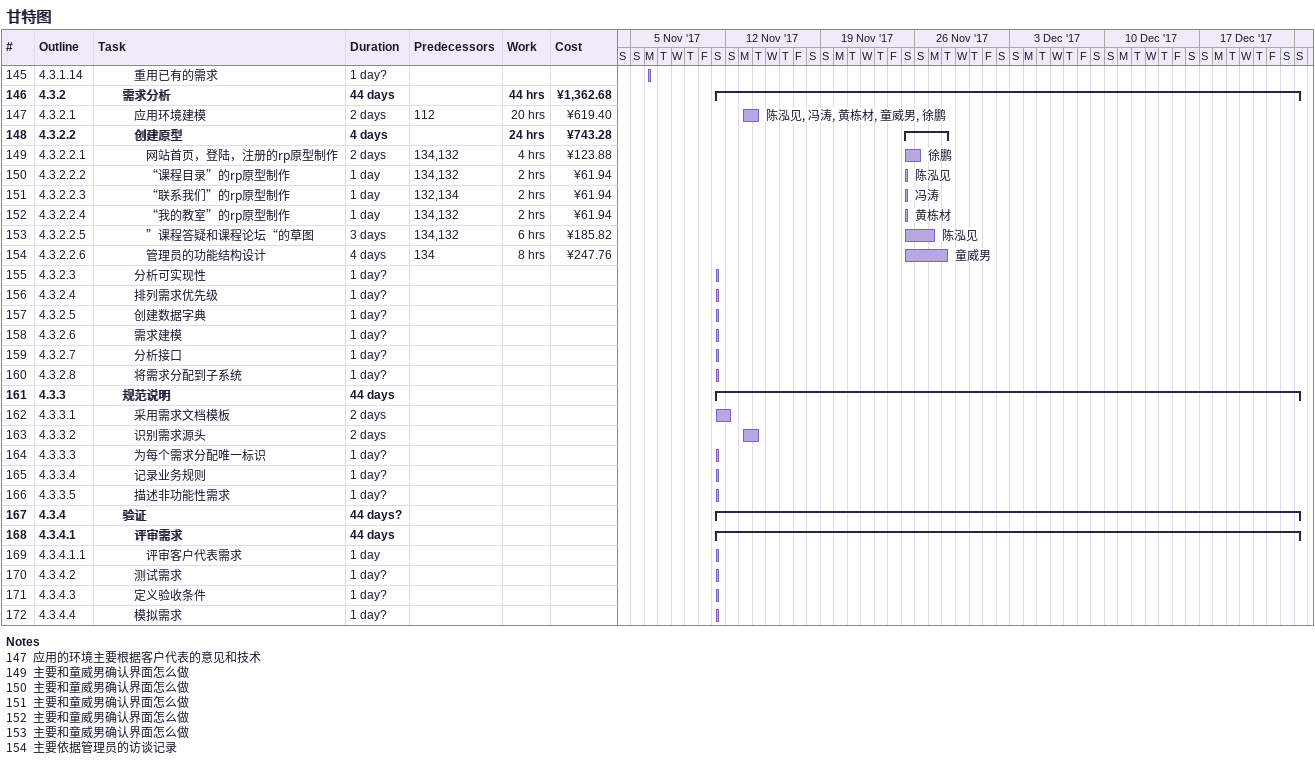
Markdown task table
甘特图

| ID | WBS | Task | Duration | Start | Finish | Predecessors | Resources | Work (h) | Cost (¥) |
|---|---|---|---|---|---|---|---|---|---|
| 145 | 4.3.1.14 | 重用已有的需求 | 1d? | 2017-11-06 | 2017-11-06 |  |  |  |  |
| 146 | 4.3.2 | **需求分析** | 44d | 2017-11-11 | 2017-12-24 |  |  | 44 | 1362.68 |
| 147 | 4.3.2.1 | 应用环境建模 | 2d | 2017-11-13 | 2017-11-14 | 112 | 陈泓见, 冯涛, 黄栋材, 童威男, 徐鹏 | 20 | 619.40 |
| 148 | 4.3.2.2 | **创建原型** | 4d | 2017-11-25 | 2017-11-28 |  |  | 24 | 743.28 |
| 149 | 4.3.2.2.1 | 网站首页，登陆，注册的rp原型制作 | 2d | 2017-11-25 | 2017-11-26 | 134, 132 | 徐鹏 | 4 | 123.88 |
| 150 | 4.3.2.2.2 | “课程目录”的rp原型制作 | 1d | 2017-11-25 | 2017-11-25 | 134, 132 | 陈泓见 | 2 | 61.94 |
| 151 | 4.3.2.2.3 | “联系我们”的rp原型制作 | 1d | 2017-11-25 | 2017-11-25 | 132, 134 | 冯涛 | 2 | 61.94 |
| 152 | 4.3.2.2.4 | “我的教室”的rp原型制作 | 1d | 2017-11-25 | 2017-11-25 | 134, 132 | 黄栋材 | 2 | 61.94 |
| 153 | 4.3.2.2.5 | ”课程答疑和课程论坛“的草图 | 3d | 2017-11-25 | 2017-11-27 | 134, 132 | 陈泓见 | 6 | 185.82 |
| 154 | 4.3.2.2.6 | 管理员的功能结构设计 | 4d | 2017-11-25 | 2017-11-28 | 134 | 童威男 | 8 | 247.76 |
| 155 | 4.3.2.3 | 分析可实现性 | 1d? | 2017-11-11 | 2017-11-11 |  |  |  |  |
| 156 | 4.3.2.4 | 排列需求优先级 | 1d? | 2017-11-11 | 2017-11-11 |  |  |  |  |
| 157 | 4.3.2.5 | 创建数据字典 | 1d? | 2017-11-11 | 2017-11-11 |  |  |  |  |
| 158 | 4.3.2.6 | 需求建模 | 1d? | 2017-11-11 | 2017-11-11 |  |  |  |  |
| 159 | 4.3.2.7 | 分析接口 | 1d? | 2017-11-11 | 2017-11-11 |  |  |  |  |
| 160 | 4.3.2.8 | 将需求分配到子系统 | 1d? | 2017-11-11 | 2017-11-11 |  |  |  |  |
| 161 | 4.3.3 | **规范说明** | 44d | 2017-11-11 | 2017-12-24 |  |  |  |  |
| 162 | 4.3.3.1 | 采用需求文档模板 | 2d | 2017-11-11 | 2017-11-12 |  |  |  |  |
| 163 | 4.3.3.2 | 识别需求源头 | 2d | 2017-11-13 | 2017-11-14 |  |  |  |  |
| 164 | 4.3.3.3 | 为每个需求分配唯一标识 | 1d? | 2017-11-11 | 2017-11-11 |  |  |  |  |
| 165 | 4.3.3.4 | 记录业务规则 | 1d? | 2017-11-11 | 2017-11-11 |  |  |  |  |
| 166 | 4.3.3.5 | 描述非功能性需求 | 1d? | 2017-11-11 | 2017-11-11 |  |  |  |  |
| 167 | 4.3.4 | **验证** | 44d? | 2017-11-11 | 2017-12-24 |  |  |  |  |
| 168 | 4.3.4.1 | **评审需求** | 44d | 2017-11-11 | 2017-12-24 |  |  |  |  |
| 169 | 4.3.4.1.1 | 评审客户代表需求 | 1d | 2017-11-11 | 2017-11-11 |  |  |  |  |
| 170 | 4.3.4.2 | 测试需求 | 1d? | 2017-11-11 | 2017-11-11 |  |  |  |  |
| 171 | 4.3.4.3 | 定义验收条件 | 1d? | 2017-11-11 | 2017-11-11 |  |  |  |  |
| 172 | 4.3.4.4 | 模拟需求 | 1d? | 2017-11-11 | 2017-11-11 |  |  |  |  |

Notes
- 147: 应用的环境主要根据客户代表的意见和技术
- 149: 主要和童威男确认界面怎么做
- 150: 主要和童威男确认界面怎么做
- 151: 主要和童威男确认界面怎么做
- 152: 主要和童威男确认界面怎么做
- 153: 主要和童威男确认界面怎么做
- 154: 主要依据管理员的访谈记录
